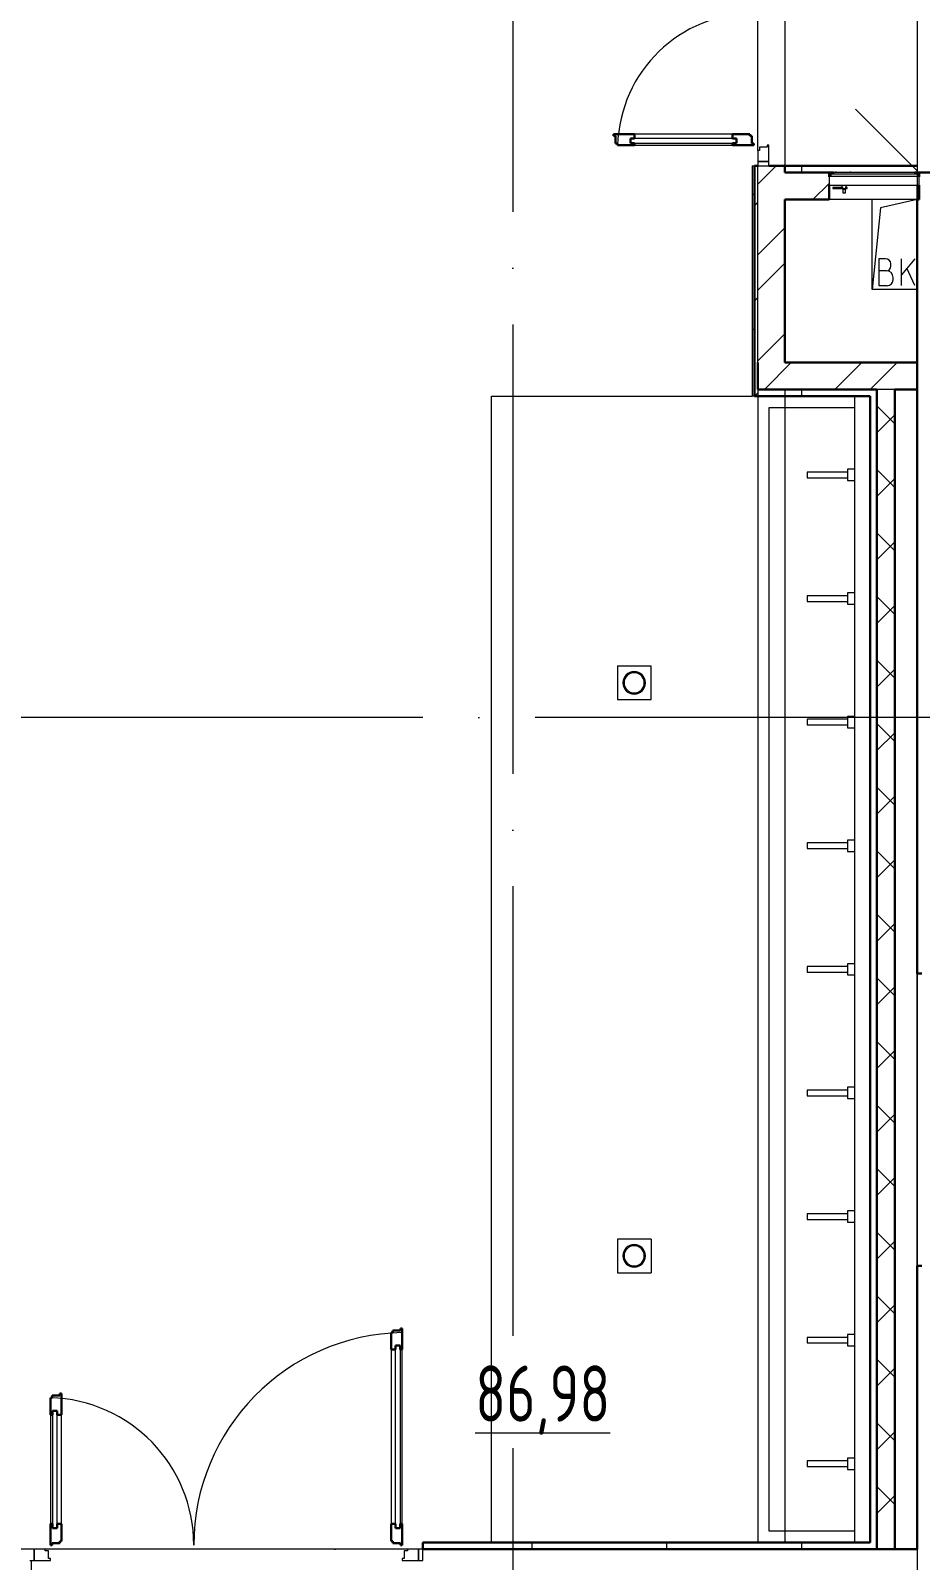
# Model space of a CAD drawing. Header units: millimetres. Extents: x -586848 to 520591, y -385801 to 675781.
# Drawn here: x -19109 to -15148, y -119983 to -113175 of the extents above; entities that cross this region are included whole.
import ezdxf
from ezdxf import colors
from ezdxf.entities.mleader import LeaderData, LeaderLine
from ezdxf.math import Vec2, Vec3

# ---------------------------------------------------------------- set-up
doc = ezdxf.new("R2010")
doc.units = ezdxf.units.MM
for name, pattern in [('ADSK_Линия сетки', [25, 20, -2.5, 0, -2.5]), ('ADSK_Сверху', [450, 300, -150]), ('Сверху', [3.96875, 2.38125, -1.5875])]:
    doc.linetypes.add(name, pattern=pattern)
for name, color, linetype, lineweight in [('RC-Выноски', 7, 'Continuous', 0), ('Двери', 252, 'Continuous', 9), ('Линии', 7, 'Continuous', 9), ('Марки помещений', 252, 'Continuous', 20), ('Оборудование', 8, 'Continuous', 18), ('Ограждение', 252, 'Continuous', 9), ('Оси', 252, 'Continuous', 9), ('Перекрытие', 252, 'Continuous', 18), ('Сантехника', 252, 'Continuous', 9), ('Стены внутренние', 7, 'Continuous', 18), ('Стены наружные', 7, 'Continuous', 18), ('Стены штриховка', 7, 'Continuous', 9)]:
    doc.layers.add(name, color=color, linetype=linetype, lineweight=lineweight)
doc.layers.add('Двери открывание', color=7, linetype='Continuous', lineweight=9, true_color=0xc0c0c0)
doc.layers.add('Узлы', color=7, linetype='Continuous')
doc.styles.add('GOST Common_3', font='', dxfattribs={"height": 3.5})
doc.styles.add('RubezhCAD', font='', dxfattribs={"oblique": 10})
doc.styles.get('GOST Common_3').set_extended_font_data('GOST 2.304 type A')
doc.styles.get('RubezhCAD').set_extended_font_data('GOST type A')

# ---------------------------------------------------------------- blocks, each defined once
blk = doc.blocks.new('1 этаж')
at = {"layer": 'Ограждение', "true_color": 0x636466}
h = blk.add_hatch(dxfattribs=at)
h.set_pattern_fill('FP_40', color=251, style=0, pattern_type=2)
h.set_pattern_definition([(0, (-32174.8, 96), (0, 600), []), (90, (-32174.8, 96), (-600, 4e-14), [])])
h.paths.add_polyline_path([(-29340.7, 16886.3), (-29330.7, 16886.3), (-29330.7, 17911.3), (-29340.7, 17911.3), (-29340.7, 16916.3)])
at = {"color": 251, "lineweight": 18, "true_color": 0x636466}
for p, q in [((-28805.8, 17361.3), (-28805.8, 17761.3)), ((-28769.6, 17724.4), (-28805.8, 17361.3)), ((-28605.8, 17761.3), (-28769.6, 17724.4)), ((-28746.6, 17498.5), (-28776.6, 17498.5)), ((-28776.6, 17498.5), (-28776.6, 17378.5)), ((-28616.6, 17498.5), (-28676.6, 17427)), ((-28676.6, 17378.5), (-28676.6, 17498.5)), ((-28743.3, 17445.1), (-28776.6, 17445.1)), ((-28723.3, 17465.1), (-28723.3, 17475.1)), ((-28616.6, 17378.5), (-28652.6, 17455.6)), ((-28605.8, 17361.3), (-28805.8, 17361.3)), ((-28776.6, 17378.5), (-28740, 17378.5)), ((-28713.3, 17405.1), (-28713.3, 17415.1))]:
    blk.add_line(p, q, dxfattribs=at)
for centre, radius, start, end in [((-28746.6, 17475.1), 23.3, 0, 90), ((-28743.3, 17465.1), 20, 270, 0), ((-28743.3, 17415.1), 30, 0, 90), ((-28740, 17405.1), 26.7, 270, 0)]:
    blk.add_arc(centre, radius, start, end, dxfattribs=at)
at = {"layer": 'Двери', "color": 251, "lineweight": 30, "true_color": 0x636466}
for p, q in [((-29863.7, 18053.3), (-29957.7, 18053.3)), ((-29957.7, 18053.3), (-29957.7, 18045.3)), ((-29957.7, 18045.3), (-29948.7, 18045.3)), ((-29948.7, 18045.3), (-29948.7, 18011.3)), ((-29863.7, 18053.3), (-29863.7, 18033.3)), ((-29351.7, 18053.3), (-29427.7, 18053.3)), ((-29427.7, 18053.3), (-29427.7, 18033.3)), ((-29351.7, 18045.3), (-29351.7, 18053.3)), ((-29342.7, 18045.3), (-29351.7, 18045.3)), ((-29342.7, 18011.3), (-29342.7, 18045.3)), ((-29948.7, 18011.3), (-29939.7, 18011.3)), ((-29939.7, 18011.3), (-29939.7, 18003.3)), ((-29939.7, 18003.3), (-29863.7, 18003.3)), ((-29863.7, 18033.3), (-29881.7, 18033.3)), ((-29881.7, 18033.3), (-29881.7, 18012.3)), ((-29881.7, 18012.3), (-29863.7, 18012.3)), ((-29863.7, 18012.3), (-29863.7, 18003.3)), ((-29427.7, 18033.3), (-29409.7, 18033.3)), ((-29427.7, 18012.3), (-29427.7, 18003.3)), ((-29409.7, 18012.3), (-29427.7, 18012.3)), ((-29427.7, 18003.3), (-29333.7, 18003.3)), ((-29409.7, 18033.3), (-29409.7, 18012.3)), ((-29333.7, 18011.3), (-29342.7, 18011.3)), ((-29333.7, 18003.3), (-29333.7, 18011.3)), ((-30897.8, 12738.3), (-30905.8, 12738.3)), ((-30905.8, 12738.3), (-30905.8, 12729.3)), ((-30897.8, 12644.3), (-30897.8, 12738.3)), ((-30939.8, 12720.3), (-30947.8, 12720.3)), ((-30947.8, 12720.3), (-30947.8, 12644.3)), ((-30905.8, 12729.3), (-30939.8, 12729.3)), ((-30939.8, 12729.3), (-30939.8, 12720.3)), ((-30927.8, 12644.3), (-30927.8, 12662.3)), ((-30927.8, 12662.3), (-30906.8, 12662.3)), ((-30906.8, 12662.3), (-30906.8, 12644.3)), ((-30947.8, 12644.3), (-30927.8, 12644.3)), ((-30906.8, 12644.3), (-30897.8, 12644.3)), ((-32455.8, 12430.3), (-32463.8, 12430.3)), ((-32463.8, 12430.3), (-32463.8, 12354.3)), ((-32421.8, 12439.3), (-32455.8, 12439.3)), ((-32455.8, 12439.3), (-32455.8, 12430.3)), ((-32413.8, 12448.3), (-32421.8, 12448.3)), ((-32421.8, 12448.3), (-32421.8, 12439.3)), ((-32413.8, 12354.3), (-32413.8, 12448.3)), ((-32454.8, 12354.3), (-32463.8, 12354.3)), ((-32454.8, 12372.3), (-32454.8, 12354.3)), ((-32433.8, 12372.3), (-32454.8, 12372.3)), ((-32433.8, 12354.3), (-32433.8, 12372.3)), ((-32413.8, 12354.3), (-32433.8, 12354.3)), ((-32463.8, 11868.3), (-32463.8, 11774.3)), ((-32454.8, 11868.3), (-32463.8, 11868.3)), ((-32454.8, 11850.3), (-32454.8, 11868.3)), ((-32433.8, 11850.3), (-32454.8, 11850.3)), ((-32433.8, 11868.3), (-32433.8, 11850.3)), ((-32413.8, 11868.3), (-32433.8, 11868.3)), ((-32413.8, 11792.3), (-32413.8, 11868.3)), ((-30947.8, 11868.3), (-30947.8, 11792.3)), ((-30947.8, 11868.3), (-30927.8, 11868.3)), ((-30927.8, 11868.3), (-30927.8, 11850.3)), ((-30927.8, 11850.3), (-30906.8, 11850.3)), ((-30906.8, 11868.3), (-30897.8, 11868.3)), ((-30906.8, 11850.3), (-30906.8, 11868.3)), ((-30897.8, 11774.3), (-30897.8, 11868.3)), ((-32455.8, 11774.3), (-32455.8, 11783.3)), ((-32455.8, 11783.3), (-32421.8, 11783.3)), ((-32421.8, 11783.3), (-32421.8, 11792.3)), ((-32421.8, 11792.3), (-32413.8, 11792.3)), ((-30947.8, 11792.3), (-30939.8, 11792.3)), ((-30939.8, 11792.3), (-30939.8, 11783.3)), ((-30939.8, 11783.3), (-30905.8, 11783.3)), ((-30905.8, 11783.3), (-30905.8, 11774.3)), ((-32463.8, 11774.3), (-32455.8, 11774.3)), ((-30905.8, 11774.3), (-30897.8, 11774.3))]:
    blk.add_line(p, q, dxfattribs=at)
at = {"layer": 'Двери', "color": 251, "true_color": 0x636466}
for p, q in [((-29427.7, 18053.3), (-29863.7, 18053.3)), ((-29409.7, 18033.3), (-29881.7, 18033.3)), ((-29881.7, 18033.3), (-29881.7, 18012.3)), ((-29881.7, 18012.3), (-29409.7, 18012.3)), ((-29863.7, 18003.3), (-29427.7, 18003.3)), ((-29409.7, 18012.3), (-29409.7, 18033.3)), ((-29315.7, 17980.3), (-29315.7, 17931.3)), ((-29307.7, 17980.3), (-29315.7, 17980.3)), ((-29273.7, 17994.3), (-29307.7, 17994.3)), ((-29307.7, 17994.3), (-29307.7, 17980.3)), ((-29265.7, 18003.3), (-29273.7, 18003.3)), ((-29273.7, 18003.3), (-29273.7, 17994.3)), ((-29265.7, 17931.3), (-29265.7, 18003.3)), ((-29265.7, 17931.3), (-29315.7, 17931.3)), ((-29315.7, 17931.3), (-29315.7, 17911.3)), ((-29315.7, 17931.3), (-29265.7, 17931.3)), ((-29315.7, 17911.3), (-29265.7, 17911.3)), ((-29265.7, 17911.3), (-29265.7, 17931.3)), ((-30927.8, 11850.3), (-30927.8, 12662.3)), ((-30927.8, 12662.3), (-30906.8, 12662.3)), ((-30906.8, 12662.3), (-30906.8, 11850.3)), ((-30947.8, 12644.3), (-30947.8, 11868.3)), ((-30897.8, 11868.3), (-30897.8, 12644.3)), ((-32463.8, 12354.3), (-32463.8, 11868.3)), ((-32454.8, 12372.3), (-32454.8, 11850.3)), ((-32433.8, 12372.3), (-32454.8, 12372.3)), ((-32433.8, 11850.3), (-32433.8, 12372.3)), ((-32413.8, 11868.3), (-32413.8, 12354.3)), ((-32454.8, 11850.3), (-32433.8, 11850.3)), ((-30906.8, 11850.3), (-30927.8, 11850.3)), ((-32535.8, 11756.3), (-32555.8, 11756.3)), ((-32535.8, 11706.3), (-32535.8, 11756.3)), ((-32486.8, 11756.3), (-32535.8, 11756.3)), ((-32535.8, 11756.3), (-32535.8, 11706.3)), ((-32486.8, 11748.3), (-32486.8, 11756.3)), ((-32472.8, 11748.3), (-32486.8, 11748.3)), ((-32472.8, 11714.3), (-32472.8, 11748.3)), ((-32463.8, 11714.3), (-32472.8, 11714.3)), ((-32463.8, 11706.3), (-32463.8, 11714.3)), ((-30888.8, 11714.3), (-30897.8, 11714.3)), ((-30897.8, 11714.3), (-30897.8, 11706.3)), ((-30874.8, 11748.3), (-30888.8, 11748.3)), ((-30888.8, 11748.3), (-30888.8, 11714.3)), ((-30874.8, 11756.3), (-30874.8, 11748.3)), ((-30825.8, 11756.3), (-30874.8, 11756.3)), ((-30805.8, 11756.3), (-30825.8, 11756.3)), ((-30825.8, 11756.3), (-30825.8, 11706.3)), ((-30825.8, 11706.3), (-30825.8, 11756.3)), ((-30805.8, 11706.3), (-30805.8, 11756.3)), ((-32555.8, 11706.3), (-32535.8, 11706.3)), ((-32535.8, 11706.3), (-32463.8, 11706.3)), ((-30897.8, 11706.3), (-30825.8, 11706.3)), ((-30825.8, 11706.3), (-30805.8, 11706.3))]:
    blk.add_line(p, q, dxfattribs=at)
at = {"layer": 'Двери открывание', "color": 251, "true_color": 0x636466}
for centre, radius, start, end in [((-29333.7, 17985.3), 606, 90, 178.29789), ((-30879.8, 11774.3), 946, 91.09026, 180), ((-32481.8, 11774.3), 656, 0, 88.42766)]:
    blk.add_arc(centre, radius, start, end, dxfattribs=at)
at = {"layer": 'Линии', "color": 251, "linetype": 'ADSK_Сверху', "ltscale": 100, "true_color": 0x636466}
for p, q in [((-29315.7, 16916.3), (-29315.7, 11786.3)), ((-29195.7, 16916.3), (-29195.7, 11786.3))]:
    blk.add_line(p, q, dxfattribs=at)
at = {"layer": 'Оборудование', "color": 251, "true_color": 0x636466}
for p, q in [((-28605.8, 17889.2), (-28880.7, 18164.1)), ((-28997.8, 17862.7), (-28997.8, 17826.3)), ((-28598.8, 17863.6), (-28996.9, 17863.6)), ((-28990.8, 17873.3), (-28990.8, 17863.6)), ((-28605.8, 17874.3), (-28989.9, 17874.3)), ((-28616.8, 17881.3), (-28978.8, 17881.3)), ((-28978.8, 17881.3), (-28978.8, 17875.8)), ((-28969.8, 17883.3), (-28969.8, 17881.3)), ((-28965.8, 17883.3), (-28969.8, 17883.3)), ((-28965.8, 17883.3), (-28905.3, 17883.3)), ((-28901.3, 17883.3), (-28905.3, 17883.3)), ((-28901.3, 17881.3), (-28901.3, 17883.3)), ((-28616.8, 17875.8), (-28616.8, 17881.3)), ((-28604.8, 17863.6), (-28604.8, 17873.3)), ((-28597.8, 17826.3), (-28597.8, 17862.7)), ((-28997.8, 17826.3), (-28597.8, 17826.3)), ((-28936.2, 17815.9), (-28982, 17815.9)), ((-28982, 17815.9), (-28982, 17810.9)), ((-28982, 17810.9), (-28936.2, 17810.9)), ((-28941, 17826.3), (-28941, 17810.4)), ((-28941, 17810.4), (-28921.7, 17810.4)), ((-28939.4, 17810.4), (-28937.5, 17808.4)), ((-28937.5, 17808.4), (-28937.5, 17790.9)), ((-28937.5, 17808.4), (-28925.2, 17808.4)), ((-28937.5, 17790.9), (-28925.2, 17790.9)), ((-28918.3, 17815.9), (-28926.5, 17815.9)), ((-28926.5, 17810.9), (-28918.3, 17810.9)), ((-28925.2, 17808.4), (-28923.3, 17810.4)), ((-28925.2, 17790.9), (-28925.2, 17808.4)), ((-28921.7, 17810.4), (-28921.7, 17826.3)), ((-28918.3, 17810.9), (-28918.3, 17815.9))]:
    blk.add_line(p, q, dxfattribs=at)
for points, knots in [([(-28996.9, 17863.6), (-28997, 17863.6), (-28997.1, 17863.6), (-28997.3, 17863.5), (-28997.4, 17863.4), (-28997.6, 17863.3), (-28997.7, 17863.1), (-28997.8, 17862.9), (-28997.8, 17862.7), (-28997.8, 17862.7)], [0, 0, 0, 0, 0.166667, 0.25, 0.333333, 0.5, 0.666667, 0.833333, 1, 1, 1, 1]), ([(-28989.9, 17874.3), (-28990, 17874.3), (-28990.1, 17874.3), (-28990.3, 17874.2), (-28990.4, 17874.1), (-28990.5, 17874.1), (-28990.6, 17873.9), (-28990.7, 17873.8), (-28990.8, 17873.6), (-28990.8, 17873.4), (-28990.8, 17873.3)], [0, 0, 0, 0, 0.166667, 0.25, 0.333333, 0.416667, 0.541667, 0.666667, 0.833333, 1, 1, 1, 1]), ([(-28978.8, 17875.8), (-28978.8, 17875.7), (-28978.9, 17875.5), (-28979, 17875.2), (-28979, 17875), (-28979.2, 17874.9), (-28979.3, 17874.7), (-28979.4, 17874.6), (-28979.6, 17874.5), (-28979.8, 17874.4), (-28980, 17874.3), (-28980.2, 17874.3), (-28980.4, 17874.3)], [0, 0, 0, 0, 0.166667, 0.25, 0.333333, 0.416667, 0.5, 0.583333, 0.666667, 0.75, 0.833333, 1, 1, 1, 1]), ([(-28615.3, 17874.3), (-28615.4, 17874.3), (-28615.6, 17874.3), (-28615.9, 17874.4), (-28616.1, 17874.5), (-28616.2, 17874.6), (-28616.4, 17874.7), (-28616.5, 17874.9), (-28616.6, 17875), (-28616.7, 17875.2), (-28616.8, 17875.5), (-28616.8, 17875.7), (-28616.8, 17875.8)], [-1, -1, -1, -1, -0.833333, -0.75, -0.666667, -0.583333, -0.5, -0.416667, -0.333333, -0.25, -0.166667, 0, 0, 0, 0]), ([(-28604.8, 17873.3), (-28604.8, 17873.4), (-28604.9, 17873.6), (-28605, 17873.8), (-28605.1, 17873.9), (-28605.2, 17874.1), (-28605.3, 17874.1), (-28605.4, 17874.2), (-28605.6, 17874.3), (-28605.7, 17874.3), (-28605.8, 17874.3)], [-1, -1, -1, -1, -0.833333, -0.666667, -0.541667, -0.416667, -0.333333, -0.25, -0.166667, 0, 0, 0, 0]), ([(-28597.8, 17862.7), (-28597.8, 17862.7), (-28597.9, 17862.9), (-28598, 17863.1), (-28598.1, 17863.3), (-28598.3, 17863.4), (-28598.4, 17863.5), (-28598.6, 17863.6), (-28598.7, 17863.6), (-28598.8, 17863.6)], [-1, -1, -1, -1, -0.833333, -0.666667, -0.5, -0.333333, -0.25, -0.166667, 0, 0, 0, 0])]:
    blk.add_open_spline(points, degree=3, knots=knots, dxfattribs=at)
at = {"layer": 'Ограждение', "color": 251, "true_color": 0x636466}
for p, q in [((-29340.7, 17911.3), (-29330.7, 17911.3)), ((-29340.7, 17911.3), (-29340.7, 16886.3)), ((-29330.7, 16886.3), (-29340.7, 16886.3))]:
    blk.add_line(p, q, dxfattribs=at)
at = {"layer": 'Оси', "color": 251, "linetype": 'ADSK_Линия сетки', "ltscale": 100, "true_color": 0x636466}
for p, q in [((-30405.8, 32206.9), (-30405.8, -33769.9)), ((-28605.8, 32206.9), (-28605.8, -33769.9)), ((-805.8, 15456.3), (-72528.1, 15456.3)), ((-26448.4, 11756.3), (-72528.1, 11756.3))]:
    blk.add_line(p, q, dxfattribs=at)
at = {"layer": 'Перекрытие', "color": 251, "ltscale": 100, "true_color": 0x636466}
for p, q in [((-28805.8, 17361.3), (-28805.8, 17761.3)), ((-28605.8, 17361.3), (-28805.8, 17361.3)), ((-30500.7, 16886.3), (-29340.7, 16886.3)), ((-30500.7, 11786.3), (-30500.7, 16886.3)), ((-29940.6, 15686.3), (-29790.6, 15686.3)), ((-29940.6, 15686.3), (-29940.6, 15536.3)), ((-29790.6, 15536.3), (-29790.6, 15686.3)), ((-29940.6, 15536.3), (-29790.6, 15536.3)), ((-29940.6, 13136.3), (-29940.6, 12986.3)), ((-29790.6, 13136.3), (-29940.6, 13136.3)), ((-29790.6, 13136.3), (-29790.6, 12986.3)), ((-29940.6, 12986.3), (-29790.6, 12986.3)), ((-30874.8, 11756.3), (-32486.8, 11756.3))]:
    blk.add_line(p, q, dxfattribs=at)
at = {"layer": 'Сантехника', "color": 251, "true_color": 0x636466}
for p, q in [((-29315.7, 16886.3), (-29315.7, 11786.3)), ((-28885.8, 16886.3), (-28885.8, 11786.3)), ((-29265.6, 16836.3), (-28885.8, 16836.3)), ((-29265.6, 11836.3), (-29265.6, 16836.3)), ((-28915.8, 16548.8), (-29095.8, 16548.8)), ((-29095.8, 16548.8), (-29095.8, 16523.8)), ((-28885.8, 16561.3), (-28915.8, 16561.3)), ((-28915.8, 16561.3), (-28915.8, 16511.3)), ((-29095.8, 16523.8), (-28915.8, 16523.8)), ((-28915.8, 16511.3), (-28885.8, 16511.3)), ((-28915.8, 15998.8), (-29095.8, 15998.8)), ((-29095.8, 15998.8), (-29095.8, 15973.8)), ((-28885.8, 16011.3), (-28915.8, 16011.3)), ((-28915.8, 16011.3), (-28915.8, 15961.3)), ((-29095.8, 15973.8), (-28915.8, 15973.8)), ((-28915.8, 15961.3), (-28885.8, 15961.3)), ((-28885.8, 15461.3), (-28915.8, 15461.3)), ((-28915.8, 15461.3), (-28915.8, 15411.3)), ((-28915.8, 15448.8), (-29095.8, 15448.8)), ((-29095.8, 15448.8), (-29095.8, 15423.8)), ((-29095.8, 15423.8), (-28915.8, 15423.8)), ((-28915.8, 15411.3), (-28885.8, 15411.3)), ((-28885.8, 14911.3), (-28915.8, 14911.3)), ((-28915.8, 14911.3), (-28915.8, 14861.3)), ((-28915.8, 14898.8), (-29095.8, 14898.8)), ((-29095.8, 14898.8), (-29095.8, 14873.8)), ((-29095.8, 14873.8), (-28915.8, 14873.8)), ((-28915.8, 14861.3), (-28885.8, 14861.3)), ((-28915.8, 14348.8), (-29095.8, 14348.8)), ((-29095.8, 14348.8), (-29095.8, 14323.8)), ((-29095.8, 14323.8), (-28915.8, 14323.8)), ((-28885.8, 14361.3), (-28915.8, 14361.3)), ((-28915.8, 14361.3), (-28915.8, 14311.3)), ((-28915.8, 14311.3), (-28885.8, 14311.3)), ((-28915.8, 13798.8), (-29095.8, 13798.8)), ((-29095.8, 13798.8), (-29095.8, 13773.8)), ((-29095.8, 13773.8), (-28915.8, 13773.8)), ((-28885.8, 13811.3), (-28915.8, 13811.3)), ((-28915.8, 13811.3), (-28915.8, 13761.3)), ((-28915.8, 13761.3), (-28885.8, 13761.3)), ((-28915.8, 13248.8), (-29095.8, 13248.8)), ((-29095.8, 13248.8), (-29095.8, 13223.8)), ((-29095.8, 13223.8), (-28915.8, 13223.8)), ((-28885.8, 13261.3), (-28915.8, 13261.3)), ((-28915.8, 13261.3), (-28915.8, 13211.3)), ((-28915.8, 13211.3), (-28885.8, 13211.3)), ((-28915.8, 12698.8), (-29095.8, 12698.8)), ((-29095.8, 12698.8), (-29095.8, 12673.8)), ((-29095.8, 12673.8), (-28915.8, 12673.8)), ((-28885.8, 12711.3), (-28915.8, 12711.3)), ((-28915.8, 12711.3), (-28915.8, 12661.3)), ((-28915.8, 12661.3), (-28885.8, 12661.3)), ((-28915.8, 12148.8), (-29095.8, 12148.8)), ((-29095.8, 12148.8), (-29095.8, 12123.8)), ((-29095.8, 12123.8), (-28915.8, 12123.8)), ((-28885.8, 12161.3), (-28915.8, 12161.3)), ((-28915.8, 12161.3), (-28915.8, 12111.3)), ((-28915.8, 12111.3), (-28885.8, 12111.3)), ((-28885.8, 11836.3), (-29265.6, 11836.3))]:
    blk.add_line(p, q, dxfattribs=at)
for centre, radius, start, end in [((-29865.6, 15611.3), 50, 0, 180), ((-29865.6, 15611.3), 50, 180, 0), ((-29865.6, 15611.3), 45, 0, 180), ((-29865.6, 15611.3), 45, 180, 0), ((-29865.6, 13061.3), 50, 0, 180), ((-29865.6, 13061.3), 45, 0, 180), ((-29865.6, 13061.3), 50, 180, 0), ((-29865.6, 13061.3), 45, 180, 0)]:
    blk.add_arc(centre, radius, start, end, dxfattribs=at)
at = {"layer": 'Стены внутренние', "color": 251, "true_color": 0x636466}
for p, q in [((-28605.8, 17873.6), (-28605.8, 17881.3)), ((-28605.8, 17761.3), (-28605.8, 17826.3)), ((-28605.8, 13017.3), (-28605.8, 14317.3))]:
    blk.add_line(p, q, dxfattribs=at)
at = {"layer": 'Стены внутренние', "color": 251, "lineweight": 30, "true_color": 0x636466}
for p, q in [((-28597.8, 17881.3), (-28597.8, 17862.9)), ((-28597.8, 17826.3), (-28597.8, 17761.3)), ((-28597.8, 17761.3), (-28605.8, 17761.3)), ((-28605.8, 17761.3), (-28605.8, 17036.3)), ((-28605.8, 16916.3), (-28605.8, 15456.3)), ((-28605.8, 15456.3), (-28605.8, 14317.3)), ((-28605.8, 14317.3), (-28585.8, 14317.3)), ((-28605.8, 13017.3), (-28605.8, 11756.3)), ((-28585.8, 13017.3), (-28605.8, 13017.3)), ((-28605.8, 11756.3), (-28705.8, 11756.3))]:
    blk.add_line(p, q, dxfattribs=at)
at = {"layer": 'Стены наружные', "color": 251, "true_color": 0x636466}
for p, q in [((-29195.7, 19611.3), (-29195.7, 17911.3)), ((-29315.7, 17980.3), (-29315.7, 19542.3)), ((-28605.8, 17761.3), (-28997.8, 17761.3)), ((-32548.3, 11636.3), (-32548.3, 11706.3))]:
    blk.add_line(p, q, dxfattribs=at)
at = {"layer": 'Стены наружные', "color": 251, "lineweight": 30, "true_color": 0x636466}
for p, q in [((-29315.7, 17911.3), (-29330.7, 17911.3)), ((-29330.7, 17911.3), (-29330.7, 16886.3)), ((-28605.8, 17911.3), (-29265.7, 17911.3)), ((-29195.7, 17881.3), (-29195.7, 17911.3)), ((-29195.7, 17881.3), (-28978.8, 17881.3)), ((-28997.8, 17862.9), (-28997.8, 17881.3)), ((-28616.8, 17881.3), (-28605.8, 17881.3)), ((-28997.8, 17761.3), (-28997.8, 17826.3)), ((-29195.7, 17761.3), (-28997.8, 17761.3)), ((-29195.7, 17036.3), (-29195.7, 17761.3)), ((-29315.7, 17036.3), (-29315.7, 16916.3)), ((-28605.8, 17036.3), (-29195.7, 17036.3)), ((-28605.8, 16916.3), (-28605.8, 17036.3)), ((-29330.7, 16886.3), (-28815.8, 16886.3)), ((-29315.7, 16916.3), (-28785.8, 16916.3)), ((-28815.8, 16886.3), (-28815.8, 11786.3)), ((-28785.8, 16916.3), (-28785.8, 11756.3)), ((-28705.8, 16916.3), (-28605.8, 16916.3)), ((-28705.8, 11756.3), (-28705.8, 16916.3)), ((-28815.8, 11786.3), (-30805.8, 11786.3)), ((-30805.8, 11786.3), (-30805.8, 11756.3)), ((-30805.8, 11756.3), (-28705.8, 11756.3))]:
    blk.add_line(p, q, dxfattribs=at)
at = {"layer": 'Стены наружные', "color": 251, "linetype": 'Continuous', "lineweight": 9, "true_color": 0x636466}
for p, q in [((-29315.7, 17829.8), (-29234.2, 17911.3)), ((-29119.8, 17881.3), (-29119.8, 17911.3)), ((-29069.9, 17761.3), (-28997.8, 17833.3)), ((-29330.7, 17734.4), (-29315.7, 17749.4)), ((-29315.7, 17515.5), (-29195.7, 17635.5)), ((-29315.7, 17358.4), (-29195.7, 17478.4)), ((-29330.7, 17310.1), (-29315.7, 17325.1)), ((-29315.7, 17044), (-29195.7, 17164)), ((-29286.3, 16916.3), (-29166.3, 17036.3)), ((-28972, 16916.3), (-28852, 17036.3)), ((-28814.8, 16916.3), (-28694.8, 17036.3)), ((-29330.3, 16886.3), (-29315.7, 16900.9)), ((-29119.8, 16886.3), (-29119.8, 16916.3)), ((-28705.8, 16763.8), (-28785.8, 16843.8)), ((-28785.8, 16723.6), (-28705.8, 16803.6)), ((-28705.8, 16481), (-28785.8, 16561)), ((-28785.8, 16440.8), (-28705.8, 16520.8)), ((-28705.8, 16198.1), (-28785.8, 16278.1)), ((-28785.8, 16157.9), (-28705.8, 16237.9)), ((-28705.8, 15915.3), (-28785.8, 15995.3)), ((-28785.8, 15875.1), (-28705.8, 15955.1)), ((-28705.8, 15632.4), (-28785.8, 15712.4)), ((-28785.8, 15592.3), (-28705.8, 15672.3)), ((-28705.8, 15349.6), (-28785.8, 15429.6)), ((-28785.8, 15309.4), (-28705.8, 15389.4)), ((-28705.8, 15066.8), (-28785.8, 15146.8)), ((-28785.8, 15026.6), (-28705.8, 15106.6)), ((-28705.8, 14783.9), (-28785.8, 14863.9)), ((-28785.8, 14743.7), (-28705.8, 14823.7)), ((-28705.8, 14501.1), (-28785.8, 14581.1)), ((-28785.8, 14460.9), (-28705.8, 14540.9)), ((-28705.8, 14218.2), (-28785.8, 14298.2)), ((-28785.8, 14178), (-28705.8, 14258)), ((-28705.8, 13935.4), (-28785.8, 14015.4)), ((-28785.8, 13895.2), (-28705.8, 13975.2)), ((-28705.8, 13652.5), (-28785.8, 13732.5)), ((-28785.8, 13612.4), (-28705.8, 13692.4)), ((-28705.8, 13369.7), (-28785.8, 13449.7)), ((-28785.8, 13329.5), (-28705.8, 13409.5)), ((-28705.8, 13086.9), (-28785.8, 13166.9)), ((-28785.8, 13046.7), (-28705.8, 13126.7)), ((-28705.8, 12804), (-28785.8, 12884)), ((-28785.8, 12763.8), (-28705.8, 12843.8)), ((-28705.8, 12521.2), (-28785.8, 12601.2)), ((-28785.8, 12481), (-28705.8, 12561)), ((-28705.8, 12238.3), (-28785.8, 12318.3)), ((-28785.8, 12198.1), (-28705.8, 12278.1)), ((-28705.8, 11955.5), (-28785.8, 12035.5)), ((-28785.8, 11915.3), (-28705.8, 11995.3)), ((-30319.8, 11756.3), (-30319.8, 11786.3)), ((-29719.8, 11756.3), (-29719.8, 11786.3)), ((-29119.8, 11756.3), (-29119.8, 11786.3))]:
    blk.add_line(p, q, dxfattribs=at)
at = {"layer": 'Стены штриховка', "color": 251, "true_color": 0x636466}
for p, q in [((-29315.7, 17036.3), (-29315.7, 17911.3)), ((-29315.7, 16916.3), (-29315.7, 16886.3)), ((-28705.8, 16916.3), (-28785.8, 16916.3))]:
    blk.add_line(p, q, dxfattribs=at)
at = {"layer": 'Узлы', "color": 251, "linetype": 'Сверху', "lineweight": 9, "true_color": 0x636466}
blk.add_line((-28605.8, 19611.3), (-28605.8, 17881.3), dxfattribs=at)
at = {"layer": 'Узлы', "color": 251, "lineweight": 30, "true_color": 0x636466}
blk.add_line((-28605.8, 17881.3), (-28215.8, 17881.3), dxfattribs=at)
at = {"layer": 'Марки помещений', "color": 251, "true_color": 0x636466, "style": 'GOST Common_3', "width": 0.9}
blk.add_text('%%U86,98', height=250, dxfattribs=at).set_placement((-30572.8, 12323.7))

msp = doc.modelspace()

# ---------------------------------------------------------------- block references
msp.add_blockref('1 этаж', (13443.4, -131688.8))

# ---------------------------------------------------------------- leaders
at = {"layer": 'RC-Выноски', "linetype": 'Continuous', "ltscale": 15}
ml = msp.add_multileader_mtext('Standard', dxfattribs=at)
ml.set_content('{\\H0.91667x;РЦ9..10 - }КПСВВнг(А)-LSLTx 1x2x1,0', color=256, style='RubezhCAD')
ml.set_leader_properties()
ml.build(insert=Vec2(0, 0))
ml.multileader.update_dxf_attribs({"has_text_frame": 1, "text_left_attachment_type": 6, "text_right_attachment_type": 6, "dogleg_length": 2, "arrow_head_size": 400, "scale": 100})
ctx = ml.context
ctx.base_point, ctx.scale, ctx.char_height, ctx.arrow_head_size, ctx.landing_gap_size, ctx.plane_origin = Vec3(-11402.9, -113921.3), 100, 250, 400, 100, Vec3(-538736.5, -152637.9)
ctx.left_attachment, ctx.right_attachment, ctx.text_align_type = 6, 6, 2
notes = []
notes.append((ctx, [(1, (1, 1, 0), (-6411.9, -113921.3), (-1, 0), 200, [(0, [(-4983.9, -115167.9)], 0, [])])]))
ctx.mtext.insert, ctx.mtext.width, ctx.mtext.alignment, ctx.mtext.flow_direction = Vec3(-6711.9, -113621.3), 5324.915, 3, 5
for ctx, leaders in notes:
    for number, flags, end, landing, length, lines in leaders:
        leader = LeaderData()
        leader.index, (leader.has_last_leader_line, leader.has_dogleg_vector, leader.attachment_direction) = number, flags
        leader.last_leader_point, leader.dogleg_vector, leader.dogleg_length = Vec3(end), Vec3(landing), length
        for number, points, colour, breaks in lines:
            line = LeaderLine()
            line.index, line.vertices, line.color, line.breaks = number, Vec3.list(points), colors.encode_raw_color(colour), breaks
            leader.lines.append(line)
        ctx.leaders.append(leader)

doc.saveas('drawing.dxf')
